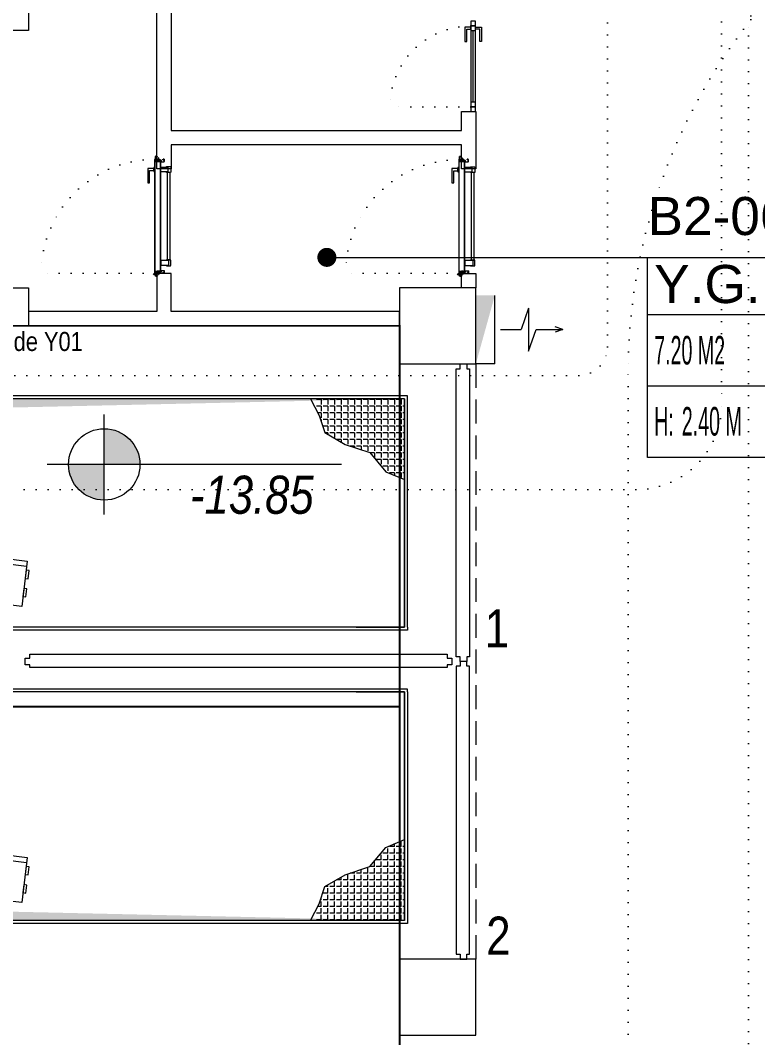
# Model space of a CAD drawing. Header units: metres. Extents: x -13933 to 152404, y -7861 to 21912.
# Drawn here: x 462 to 1236, y 5683 to 6751 of the extents above; entities that cross this region are included whole.
import ezdxf
from ezdxf.enums import TextEntityAlignment as Align

# ---------------------------------------------------------------- set-up
doc = ezdxf.new("R2010")
doc.units = ezdxf.units.M
doc.header["$LTSCALE"] = 100
doc.header["$MEASUREMENT"] = 0
doc.linetypes.add('DOT2', pattern=[0.125, 0, -0.125])
doc.linetypes.add('HIDDEN', pattern=[0.375, 0.25, -0.125])
doc.layers.get('0').update_dxf_attribs({"color": 9, "lineweight": 9})
for name, color, linetype, lineweight in [('00', 9, 'Continuous', 9), ('01', 9, 'Continuous', 9), ('06B', 9, 'Continuous', 9), ('06D', 9, 'Continuous', 9), ('10', 9, 'Continuous', 9), ('14', 9, 'Continuous', 9), ('15', 9, 'Continuous', 9), ('20', 9, 'DOT2', 9), ('21', 9, 'Continuous', 9), ('21_mahal200', 9, 'Continuous', 9), ('32-ekipman', 9, 'Continuous', 9)]:
    doc.layers.add(name, color=color, linetype=linetype, lineweight=lineweight)
doc.styles.add('Arial', font='arial.ttf', dxfattribs={"height": 2.5})
doc.styles.add('MuuM_TEXT-ITALIC', font='ARIALNI.TTF')
doc.styles.add('MuuM_TEXT-STANDART', font='ARIALN.TTF')
doc.dimstyles.new('MuuM_DIM200', dxfattribs={"dimscale": 20, "dimtxt": 2, "dimasz": 1, "dimexe": 1, "dimexo": 1, "dimgap": 1, "dimtad": 1, "dimdec": 1, "dimrnd": 0.5, "dimdsep": 46, "dimtxsty": 'MuuM_TEXT-STANDART', "dimblk": 'ARCHTICK', "dimcen": 0, "dimdle": 0.15, "dimclrd": 256, "dimclre": 256, "dimclrt": 256, "dimadec": 0, "dimazin": 0, "dimtfac": 5, "dimtdec": 1, "dimtix": 1, "dimtmove": 2, "dimatfit": 3, "dimldrblk": 'DOT', "dimfxl": 3, "dimfxlon": 1, "dimtolj": 1, "dimlwd": -1, "dimlwe": -1, "dimarcsym": 0})

# ---------------------------------------------------------------- blocks, each defined once
blk = doc.blocks.new('p-kolon_80x80')
blk.add_lwpolyline([(-40, -40), (40, -40), (40, 40), (-40, 40)], close=True)
blk = doc.blocks.new('2.bod.sitatik')
at = {"layer": '01'}
blk.add_lwpolyline([(1981.2, 154.4), (1695, -40), (1695, -40), (60, -1150.3), (40, -1163.9), (40, -1188.2), (40, -1370), (40, -1370), (40, -1430), (40, -1430), (40, -1850), (470, -1850), (470, -1890), (40, -1890), (40, -2160), (470, -2160), (470, -2200), (40, -2200), (40, -2200), (40, -2200), (40, -2945), (0, -2945), (0, -1142.7), (1968.9, 194.4)], dxfattribs=at)
for p in [(900, -2200), (900, -2905)]:
    blk.add_blockref('p-kolon_80x80', p, dxfattribs=at)
blk = doc.blocks.new('p-işyeri')
at = {"color": 0, "const_width": 2}
blk.add_lwpolyline([(200, 0), (200, 700), (-200, 700), (-200, 0)], close=True, dxfattribs=at)
blk = doc.blocks.new('*U21')
at = {"ltscale": 15}
for p, q in [((-25, 1), (-26, 0)), ((-25, -1), (-26, 0)), ((-23, 1), (-25, 1)), ((-23, 1), (-23, -2)), ((-21, -3), (-18, 3)), ((-21, -3), (-18, 3)), ((-20, -3), (-17, 3)), ((-20, -3), (-16, 3)), ((-18, -3), (-15, 3)), ((-18, -3), (-15, 3)), ((-18, 1), (-18, 2)), ((-17, -3), (-14, 3)), ((-17, -3), (-13, 3)), ((-17, 1), (-17, 2)), ((-15, -3), (-12, 3)), ((-15, -3), (-12, 3)), ((-15, 1), (-15, 2)), ((-14, -3), (-11, 3)), ((-14, -3), (-10, 3)), ((-14, 1), (-14, 2)), ((-12, -3), (-9, 3)), ((-12, -3), (-9, 3)), ((-12, 1), (-12, 2)), ((-11, -3), (-8, 3)), ((-11, -3), (-7, 3)), ((-11, 1), (-11, 2)), ((-9, -3), (-6, 3)), ((-9, -3), (-6, 3)), ((-9, 1), (-9, 2)), ((-8, -3), (-4, 3)), ((-8, -3), (-5, 3)), ((-8, 1), (-8, 2)), ((-6, -3), (-3, 3)), ((-6, -3), (-3, 3)), ((-6, 1), (-6, 2)), ((-5, -3), (-1, 3)), ((-5, -3), (-2, 3)), ((-5, 1), (-5, 2)), ((-3, 1), (-3, 2)), ((0, 4), (-2, 1)), ((-2, 1), (-2, 2)), ((0, 0), (-1, 0)), ((-25, -1), (-23, -2)), ((-9, -2), (-23, -2)), ((-21, -3), (-21, -2)), ((-20, -3), (-19, -2)), ((-20, -2), (-19, -2)), ((-19, -2), (-18, -2)), ((-18, -3), (-18, -2)), ((-17, -3), (-16, -2)), ((-17, -2), (-16, -2)), ((-16, -2), (-15, -2)), ((-15, -3), (-15, -2)), ((-14, -3), (-13, -2)), ((-14, -2), (-13, -2)), ((-13, -2), (-12, -2)), ((-12, -3), (-12, -2)), ((-11, -3), (-10, -2)), ((-11, -2), (-10, -2)), ((-10, -2), (-9, -2)), ((-9, -3), (-9, -2)), ((-8, -2), (-7, -2)), ((-8, -3), (-7, -2)), ((-7, -2), (-6, -2)), ((-6, -3), (-6, -2)), ((-5, -2), (-4, -2)), ((-5, -3), (-4, -2)), ((-4, -2), (-2, -2)), ((0, -4), (-2, -2)), ((0, 0), (-1, 0))]:
    blk.add_line(p, q, dxfattribs=at)
for p, q in [((-7, 1), (-23, 1)), ((-17, 1), (-19, 1)), ((-16, 1), (-17, 1)), ((-14, 1), (-16, 1)), ((-13, 1), (-14, 1)), ((-11, 1), (-13, 1)), ((-10, 1), (-11, 1)), ((-8, 1), (-10, 1)), ((-7, 1), (-8, 1)), ((-5, 1), (-7, 1)), ((-4, 1), (-5, 1)), ((-2, 1), (-4, 1)), ((-2, 1), (-2, 1)), ((0, 0), (0, 4)), ((-2, -2), (-2, -2)), ((0, 0), (0, -4))]:
    blk.add_line(p, q)
for centre, radius, start, end in [((-26, 4), 3.92, 274.361, 322.1025), ((-26, -4), 3.92, 37.8975, 85.639), ((-18, 3), 0.0971, 330.3204, 150.3204), ((-17, 3), 0.0971, 330.3204, 150.3204), ((-15, 3), 0.0971, 330.3204, 150.3204), ((-14, 3), 0.0971, 330.3204, 150.3204), ((-12, 3), 0.0971, 330.3204, 150.3204), ((-11, 3), 0.0971, 330.3204, 150.3204), ((-9, 3), 0.0971, 330.3204, 150.3204), ((-8, 3), 0.0971, 330.3204, 150.3204), ((-6, 3), 0.0971, 330.3204, 150.3204), ((-5, 3), 0.0971, 330.3204, 150.3204), ((-3, 3), 0.0971, 330.3204, 150.3204), ((-2, 3), 0.0971, 330.3204, 150.3204), ((-1, 0), 0.486, 90, 270), ((0, 4), 0.25, 0, 150.0864), ((-21, -3), 0.0971, 150.3204, 330.3204), ((-20, -3), 0.0971, 150.3204, 330.3204), ((-18, -3), 0.0971, 150.3204, 330.3204), ((-17, -3), 0.0971, 150.3204, 330.3204), ((-15, -3), 0.0971, 150.3204, 330.3204), ((-14, -3), 0.0971, 150.3204, 330.3204), ((-12, -3), 0.0971, 150.3204, 330.3204), ((-11, -3), 0.0971, 150.3204, 330.3204), ((-9, -3), 0.0971, 150.3204, 330.3204), ((-8, -3), 0.0971, 150.3204, 330.3204), ((-6, -3), 0.0971, 150.3204, 330.3204), ((-5, -3), 0.0971, 150.3204, 330.3204), ((0, -4), 0.25, 209.9136, 0)]:
    blk.add_arc(centre, radius, start, end, dxfattribs=at)
blk = doc.blocks.new('conta')
at = {"ltscale": 10}
for p, q in [((-2649.9, 5345.5), (-2649.8, 5345.6)), ((-2649.9, 5344.5), (-2649.8, 5344.3)), ((-2649.8, 5344.3), (-2649.7, 5344.3)), ((-2649.7, 5345.4), (-2649.3, 5345.4)), ((-2649.2, 5345.4), (-2649.1, 5345.5)), ((-2649, 5344), (-2648.8, 5343.8)), ((-2648.9, 5344.1), (-2648.7, 5343.9)), ((-2648.8, 5345.1), (-2648.6, 5345.3)), ((-2648.8, 5344.9), (-2648.6, 5345.2)), ((-2648.7, 5343.8), (-2648.7, 5343.8)), ((-2648.6, 5345.3), (-2648.6, 5345.3))]:
    blk.add_line(p, q, dxfattribs=at)
for centre, radius, start, end in [((-2649.8, 5345.5), 0.05, 140.6345, 188.9372), ((-2653, 5345), 3.19, 350.4674, 8.9372), ((-2649.9, 5344.5), 0.02, 170.4674, 213.7451), ((-2649.7, 5345.6), 0.0696, 22.2428, 159.258), ((-2650.9, 5345), 1.24, 340.3382, 16.7772), ((-2649.7, 5344.6), 0.03, 160.3382, 273.2666), ((-2649.7, 5345.4), 0.03, 90, 196.7772), ((-2649.6, 5341.5), 3.01, 80.4362, 93.2666), ((-2649.3, 5345.5), 0.05, 270, 303.0062), ((-2649.2, 5344.1), 0.231, 353.9571, 81.9004), ((-2649.1, 5345.5), 0.03, 4.7972, 123.0062), ((-2649.1, 5344.5), 0.03, 260.4362, 338.7066), ((-2651.2, 5344.8), 2.33, 7.5897, 18.7951), ((-2649, 5345.6), 0.05, 18.7951, 42.1429), ((-2650.2, 5345), 1.27, 338.7066, 23.0418), ((-2648.9, 5344.1), 0.1, 173.9571, 217.2653), ((-2648.8, 5345.1), 0.05, 187.5897, 322.7347), ((-2658.2, 5345.2), 9.36, 353.6857, 357.8537), ((-2648.8, 5344.2), 0.1, 173.6857, 217.2653), ((-2648.8, 5344.8), 0.05, 142.7347, 180.2669), ((-2648.7, 5343.8), 0.05, 217.2653, 307.2653), ((-2648.7, 5343.8), 0.05, 307.2653, 37.2653), ((-2648.6, 5345.3), 0.05, 52.7347, 142.7347), ((-2648.6, 5345.3), 0.05, 322.7347, 52.7347)]:
    blk.add_arc(centre, radius, start, end, dxfattribs=at)
for points, knots in [([(-2649, 5345.6), (-2649, 5345.6), (-2649.1, 5345.7), (-2649.2, 5345.4), (-2649.3, 5345.7), (-2649.4, 5345.5), (-2649.5, 5345.7), (-2649.6, 5345.5), (-2649.7, 5345.6), (-2649.7, 5345.6)], [0.0086373, 0.0086373, 0.0086373, 0.0086373, 0.1097304, 0.3133405, 0.4430081, 0.5658764, 0.7165186, 0.8527974, 0.9648495, 0.9648495, 0.9648495, 0.9648495]), ([(-2649.7, 5344.3), (-2649.7, 5344.3), (-2649.7, 5344.5), (-2649.6, 5344.3), (-2649.3, 5344.4), (-2649.2, 5344.4), (-2649.2, 5344.4)], [0, 0, 0, 0, 0.1008757, 0.3841126, 0.5436166, 0.6906785, 0.6906785, 0.6906785, 0.6906785])]:
    blk.add_open_spline(points, degree=3, knots=knots, dxfattribs=at)
blk = doc.blocks.new('p-yn_sackasa')
at = {"layer": '10', "linetype": 'Continuous'}
for p, q in [((-2.2, 0), (-2.2, -0.2)), ((0, 6.9), (0, 6.2)), ((0, 6.2), (0, 6.9)), ((0.1, 6.9), (0.1, 6.2)), ((0.2, 6.9), (0.2, 6.2)), ((2.7, 7.2), (0.3, 7.2)), ((2.7, 7.2), (0.3, 7.2)), ((2.7, 7), (0.3, 7)), ((0.3, 7), (2.7, 7)), ((0.3, 6.1), (0.8, 6.1)), ((0.7, 6), (0.3, 6)), ((0.3, 5.9), (0.7, 5.9)), ((0.8, 5.9), (0.3, 5.9)), ((0.7, 5.9), (0.7, 6)), ((0.7, -0.7), (0.7, 2.3)), ((0.7, -0.7), (0.7, 2.3)), ((0.8, 5.9), (0.8, 6.1)), ((0.8, -0.7), (0.8, 2.3)), ((0.8, -0.7), (0.8, 2.3)), ((0.9, 2.3), (1, 2.3)), ((0.9, 2.3), (0.9, 2.3)), ((1, 2.5), (1, 2.4)), ((1, 2.5), (1, 2.5)), ((1.1, 2.5), (1.1, 3.7)), ((1.1, 2.5), (1.1, 3.7)), ((1.3, 3.7), (1.3, 2.5)), ((1.3, 2.5), (1.3, 3.7)), ((2.5, 4), (1.4, 4)), ((1.4, 4), (2.5, 4)), ((1.4, 3.8), (2.5, 3.8)), ((2.5, 3.8), (1.4, 3.8)), ((2.5, 3.4), (2.6, 3.7)), ((2.6, 3.7), (2.5, 3.4)), ((2.7, 3.6), (2.6, 3.3)), ((2.7, 3.6), (2.6, 3.3)), ((2.8, 3.3), (2.8, 6.9)), ((2.8, 3.3), (2.8, 6.9)), ((2.9, 3.3), (2.9, 6.9)), ((2.9, 3.3), (2.9, 6.9)), ((-2.9, -1.7), (-2.9, -0.3)), ((-2.9, -0.3), (-2.9, -1.7)), ((-2.8, -0.3), (-2.8, -1.7)), ((-2.8, -0.3), (-2.8, -1.7)), ((-2.2, 0), (-2.7, 0)), ((-2.2, 0), (-2.7, 0)), ((-2.2, -0.1), (-2.7, -0.1)), ((-2.2, -0.2), (-2.7, -0.2)), ((1, -1.8), (-2.7, -1.8)), ((1, -1.9), (-2.7, -1.9)), ((-2.7, -2), (1, -2)), ((1, -2), (-2.7, -2)), ((-2.2, -0.1), (-2.2, 0)), ((0.9, -0.8), (1, -0.8)), ((0.9, -0.8), (0.9, -0.8)), ((1, -0.9), (1, -0.9)), ((1, -0.9), (1, -0.9)), ((1.1, -1), (1.1, -1.7)), ((1.1, -1), (1.1, -1.7)), ((1.3, -1), (1.3, -1.7)), ((1.3, -1), (1.3, -1.7))]:
    blk.add_line(p, q, dxfattribs=at)
for points in [[(0.1, 2.1), (0.7, 2.1), (0.7, -0.5), (0.1, -0.5)], [(0.1, 2.1), (0.4, 2.1), (0.4, -0.5), (0.1, -0.5)]]:
    blk.add_lwpolyline(points, close=True, dxfattribs=at)
for centre, radius, start, end in [((0.3, 6.9), 0.249, 90, 180), ((0.3, 6.9), 0.261, 90, 180), ((0.3, 6.2), 0.249, 181.345, 271.3502), ((0.3, 6.2), 0.261, 180, 270), ((0.3, 6.9), 0.122, 90, 180), ((0.3, 6.2), 0.122, 180, 270), ((0.3, 6.9), 0.11, 90, 180), ((0.3, 6.2), 0.11, 180, 270), ((0.9, 2.3), 0.206, 63.2169, 180), ((0.9, 2.3), 0.219, 63.2153, 180), ((0.9, 2.3), 0.0801, 63.215, 180), ((0.9, 2.3), 0.0674, 63.2144, 180), ((1, 2.5), 0.219, 243.2148, 0), ((1, 2.5), 0.0801, 243.2203, 0), ((1, 2.5), 0.206, 243.2197, 0), ((1, 2.5), 0.0674, 243.2129, 0), ((1.4, 3.7), 0.24, 90, 180), ((1.4, 3.7), 0.253, 90, 180), ((1.4, 3.7), 0.114, 90, 180), ((1.4, 3.7), 0.101, 90, 180), ((2.5, 3.7), 0.249, 342.8613, 90), ((2.5, 3.7), 0.261, 342.8602, 90), ((2.5, 3.7), 0.122, 342.8607, 90), ((2.5, 3.7), 0.11, 342.8621, 90), ((2.7, 3.3), 0.232, 162.8601, 0), ((2.7, 3.3), 0.219, 162.8613, 0), ((2.7, 3.3), 0.0927, 162.8605, 0), ((2.7, 3.3), 0.0801, 162.8624, 0), ((2.7, 6.9), 0.249, 0, 90), ((2.7, 6.9), 0.261, 0, 90), ((2.7, 6.9), 0.122, 0, 90), ((2.7, 6.9), 0.11, 0, 90), ((-2.7, -0.3), 0.24, 90, 180), ((-2.7, -0.3), 0.253, 90, 180), ((-2.7, -1.7), 0.24, 180, 270), ((-2.7, -1.7), 0.253, 180, 270), ((-2.7, -0.3), 0.114, 90, 180), ((-2.7, -0.3), 0.101, 90, 180), ((-2.7, -1.7), 0.114, 180, 270), ((-2.7, -1.7), 0.101, 180, 270), ((0.9, -0.7), 0.206, 180, 296.7851), ((0.9, -0.7), 0.219, 180, 296.785), ((0.9, -0.7), 0.0674, 180, 180.5245), ((0.9, -0.7), 0.0801, 180, 296.785), ((0.9, -0.7), 0.0674, 180, 296.7871), ((1, -1), 0.219, 0, 116.7854), ((1, -1), 0.206, 0, 116.7836), ((1, -1), 0.0801, 0, 116.7811), ((1, -1), 0.0674, 0, 116.7871), ((1, -1.7), 0.114, 270, 0), ((1, -1.7), 0.24, 270, 0), ((1, -1.7), 0.101, 270, 0), ((1, -1.7), 0.253, 270, 0)]:
    blk.add_arc(centre, radius, start, end, dxfattribs=at)
at = {"layer": '10', "xscale": 0.0842696629213483, "yscale": 0.0842696629213483, "zscale": 0.0842696629213483}
blk.add_blockref('*U21', (1, 1.3), dxfattribs=at)
at = {"layer": '14', "xscale": -0.7887640449438696, "yscale": 0.7887640449438696, "zscale": 0.7887640449438204, "rotation": 90}
blk.add_blockref('conta', (4217.8, -2086.4), dxfattribs=at)
blk = doc.blocks.new('*U849')
at = {"layer": '06D'}
for points in [[(110.1, 4.8), (110.1, 11), (95.1, 11), (95.1, 9.1), (107.9, 9.1), (107.9, 9.1), (107.9, 4.8), (110.1, 4.8)], [(111.2, 3.5), (111.2, 4.8), (106.8, 4.8), (106.8, 3.5), (111.2, 3.5)]]:
    blk.add_lwpolyline(points, dxfattribs=at)
for points in [[(8.5, -8.6), (7.9, -8.6), (7.9, -12.6, 0.414214), (8.2, -13), (13.7, -13, 0.414214), (14.1, -12.6), (14.1, -8.6), (13.5, -8.6)], [(111.5, -8.6), (112.1, -8.6), (112.1, -12.6, -0.414214), (111.7, -13), (106.2, -13, -0.414214), (105.9, -12.6), (105.9, -8.6), (106.5, -8.6)]]:
    blk.add_lwpolyline(points, format="xyb", dxfattribs=at)
for points in [[(8.5, -11.1), (13.5, -11.1), (13.5, -2.5), (8.5, -2.5)], [(14.1, -12.4), (105.9, -12.4), (105.9, -9.2), (14.1, -9.2)], [(111.5, -10), (106.5, -10), (106.5, -2.5), (111.5, -2.5)]]:
    blk.add_lwpolyline(points, close=True, dxfattribs=at)
at = {"layer": '10', "ltscale": 10}
for p, q in [((-1.6, 3.7), (-1.7, 3.6)), ((-1.6, 3.7), (-1.7, 3.6)), ((-1.2, 3.1), (-1.2, 3.2)), ((-1.2, 3.1), (-1.2, 3.2)), ((-1.2, 3.1), (-1.1, 3.1)), ((-1.2, 3.1), (-1.1, 3.1)), ((-1.1, 3), (-1.1, 3.4)), ((-1.1, 3), (-1.1, 3.4)), ((-0.8, 3), (-0.8, 3.4)), ((-0.8, 3), (-0.8, 3.4)), ((0.3, 3.4), (0.3, 3.3)), ((0.4, 3.5), (119.6, 3.5)), ((0.4, 3.4), (0.4, 3.3)), ((0.4, 3.2), (2.2, 3.2)), ((0.5, 3.4), (119.5, 3.4)), ((0.5, 3.3), (2.3, 3.3)), ((1, 0), (2, 0.7)), ((2, 1.1), (2, 0.7)), ((2.3, 1.1), (2, 1.1)), ((2, 0.7), (2, -0.8)), ((2.3, 3.1), (2.3, -2.4)), ((2.3, 0.7), (2.3, 1.1)), ((2.3, -0.8), (2.3, 0.7)), ((2.4, 3.2), (2.4, -2.3)), ((117.5, 3.2), (117.5, -2.3)), ((119.5, 3.3), (117.6, 3.3)), ((119.6, 3.2), (117.7, 3.2)), ((117.7, 3.1), (117.7, -2.4)), ((117.7, 1.1), (117.7, -0.4)), ((118, 1.1), (117.7, 1.1)), ((117.7, 1.1), (117.7, -0.4)), ((118, 1.1), (117.7, 1.1)), ((118, -0.4), (118, 1.1)), ((118, -0.4), (118, 1.1)), ((118, 0.9), (119, 0.9)), ((118, 0.9), (119, 0.9)), ((118, 0.7), (119, 0.7)), ((118, 0.7), (119, 0.7)), ((119, 0.3), (118, -0.4)), ((119, 0.3), (118, -0.4)), ((119.5, 3.4), (119.5, 3.3)), ((119.7, 3.4), (119.7, 3.3)), ((2, -0.4), (1, -0.4)), ((2, -0.6), (1, -0.6)), ((2, -0.8), (2.3, -0.8)), ((2.4, -2.5), (117.6, -2.5)), ((2.5, -2.3), (117.5, -2.3)), ((117.7, -0.4), (117.7, -0.8)), ((117.7, -0.4), (117.7, -0.8)), ((117.7, -0.8), (118, -0.8)), ((117.7, -0.8), (118, -0.8)), ((118, -0.8), (118, -0.4)), ((118, -0.8), (118, -0.4))]:
    blk.add_line(p, q, dxfattribs=at)
blk.add_circle((-0.9, 4.2), 0.843, dxfattribs=at)
blk.add_circle((-0.9, 4.2), 0.843, dxfattribs=at)
for centre, radius, start, end in [((-0.9, 4.2), 1.01, 219.4092, 254.2861), ((-0.9, 4.2), 1.01, 219.4092, 254.2861), ((-0.4, 3.2), 0.428, 156.352, 217.621), ((-0.4, 3.2), 0.428, 156.352, 217.621), ((-0.4, 3.2), 0.302, 105.5524, 240.0315), ((-0.4, 3.2), 0.302, 105.5524, 240.0315), ((0.4, 3.4), 0.1, 90, 180), ((0.4, 3.3), 0.1, 180, 270), ((0.5, 3.4), 0.005, 90, 180), ((0.5, 3.3), 0.005, 180, 270), ((2.2, 3.1), 0.05, 0, 90), ((2.3, 3.2), 0.1, 0, 90), ((117.6, 3.2), 0.1, 90, 180), ((117.7, 3.1), 0.05, 90, 180), ((119.5, 3.4), 0.005, 0, 90), ((119.5, 3.3), 0.005, 270, 0), ((119.6, 3.4), 0.1, 0, 90), ((119.6, 3.3), 0.1, 270, 0), ((2.4, -2.4), 0.1, 180, 270), ((2.5, -2.3), 0.05, 180, 270), ((117.6, -2.3), 0.141, 284.9271, 345.0729)]:
    blk.add_arc(centre, radius, start, end, dxfattribs=at)
at = {"layer": '20'}
blk.add_lwpolyline([(0.3, 3.4), (0.3, 122.8, -0.414214), (119.7, 3.4, 1)], format="xyb", dxfattribs=at)
at = {"xscale": -1, "rotation": 180}
blk.add_blockref('p-yn_sackasa', (0, 1), dxfattribs=at)
at = {"rotation": 180}
blk.add_blockref('p-yn_sackasa', (120, 1), dxfattribs=at)
blk = doc.blocks.new('p-mekanik_boyahane_mahal02')
for p, q in [((796, 246), (0, 246)), ((796, 243), (796, 246)), ((793, 243), (793, 3)), ((796, 243), (796, 0)), ((773.1, 79.8), (793, 88)), ((789.3, 80.7), (789.3, 85.8)), ((756.4, 59.6), (773.1, 79.8)), ((775.3, 73.8), (775.3, 78.8)), ((782.3, 80.7), (777.2, 80.7)), ((782.3, 80.7), (782.3, 83.8)), ((782.3, 73.8), (782.3, 78.8)), ((789.3, 80.7), (784.2, 80.7)), ((789.3, 73.8), (789.3, 78.8)), ((793, 80.7), (791.2, 80.7)), ((371, 67.1), (396, 64)), ((371, 67.1), (396, 64)), ((371.7, 72.4), (396.7, 69.3)), ((371.7, 72.4), (396.7, 69.3)), ((396.7, 69.3), (390.8, 21.8)), ((396.7, 69.3), (390.8, 21.8)), ((761.3, 59.8), (761.3, 64.9)), ((768.3, 66.8), (763.2, 66.8)), ((768.3, 73.8), (768.1, 73.8)), ((768.3, 73.8), (768.3, 74)), ((768.3, 66.8), (768.3, 71.9)), ((768.3, 59.8), (768.3, 64.9)), ((775.3, 73.8), (770.2, 73.8)), ((775.3, 66.8), (770.2, 66.8)), ((775.3, 66.8), (775.3, 71.9)), ((775.3, 59.8), (775.3, 64.9)), ((782.3, 73.8), (777.2, 73.8)), ((782.3, 66.8), (777.2, 66.8)), ((782.3, 66.8), (782.3, 71.9)), ((782.3, 59.8), (782.3, 64.9)), ((789.3, 73.8), (784.2, 73.8)), ((789.3, 66.8), (784.2, 66.8)), ((789.3, 66.8), (789.3, 71.9)), ((789.3, 59.8), (789.3, 64.9)), ((793, 73.8), (791.2, 73.8)), ((793, 66.8), (791.2, 66.8)), ((730.7, 51.1), (756.4, 59.6)), ((740.4, 52.8), (740.4, 54.3)), ((747.4, 52.8), (747.4, 56.6)), ((754.3, 52.8), (754.3, 57.9)), ((761.3, 59.8), (756.5, 59.8)), ((761.3, 52.8), (761.3, 57.9)), ((768.3, 59.8), (763.2, 59.8)), ((768.3, 52.8), (768.3, 57.9)), ((775.3, 59.8), (770.2, 59.8)), ((775.3, 52.8), (775.3, 57.9)), ((782.3, 59.8), (777.2, 59.8)), ((782.3, 52.8), (782.3, 57.9)), ((789.3, 59.8), (784.2, 59.8)), ((789.3, 52.8), (789.3, 57.9)), ((793, 59.8), (791.2, 59.8)), ((709.2, 38.6), (730.7, 51.1)), ((719.4, 38.8), (719.4, 43.9)), ((726.4, 45.8), (721.6, 45.8)), ((726.4, 45.8), (726.4, 48.6)), ((726.4, 38.8), (726.4, 43.9)), ((733.4, 45.8), (728.3, 45.8)), ((733.4, 45.8), (733.4, 50.9)), ((733.4, 38.8), (733.4, 43.9)), ((740.4, 45.8), (735.3, 45.8)), ((740.4, 52.8), (735.9, 52.8)), ((740.4, 45.8), (740.4, 50.9)), ((740.4, 38.8), (740.4, 43.9)), ((747.4, 52.8), (742.3, 52.8)), ((747.4, 45.8), (742.3, 45.8)), ((747.4, 45.8), (747.4, 50.9)), ((747.4, 38.8), (747.4, 43.9)), ((754.3, 52.8), (749.3, 52.8)), ((754.3, 45.8), (749.3, 45.8)), ((754.3, 45.8), (754.3, 50.9)), ((754.3, 38.8), (754.3, 43.9)), ((761.3, 52.8), (756.2, 52.8)), ((761.3, 45.8), (756.2, 45.8)), ((761.3, 45.8), (761.3, 50.9)), ((761.3, 38.8), (761.3, 43.9)), ((768.3, 52.8), (763.2, 52.8)), ((768.3, 45.8), (763.2, 45.8)), ((768.3, 45.8), (768.3, 50.9)), ((768.3, 38.8), (768.3, 43.9)), ((775.3, 52.8), (770.2, 52.8)), ((775.3, 45.8), (770.2, 45.8)), ((775.3, 45.8), (775.3, 50.9)), ((775.3, 38.8), (775.3, 43.9)), ((782.3, 52.8), (777.2, 52.8)), ((782.3, 45.8), (777.2, 45.8)), ((782.3, 45.8), (782.3, 50.9)), ((782.3, 38.8), (782.3, 43.9)), ((789.3, 52.8), (784.2, 52.8)), ((789.3, 45.8), (784.2, 45.8)), ((789.3, 45.8), (789.3, 50.9)), ((789.3, 38.8), (789.3, 43.9)), ((793, 52.8), (791.2, 52.8)), ((793, 45.8), (791.2, 45.8)), ((703.2, 20.6), (709.2, 38.6)), ((712.4, 38.8), (709.6, 38.8)), ((712.4, 38.8), (712.4, 40.5)), ((712.4, 31.9), (712.4, 36.9)), ((719.4, 38.8), (714.3, 38.8)), ((719.4, 31.9), (719.4, 36.9)), ((726.4, 38.8), (721.3, 38.8)), ((726.4, 31.9), (726.4, 36.9)), ((733.4, 38.8), (728.3, 38.8)), ((733.4, 31.9), (733.4, 36.9)), ((740.4, 38.8), (735.3, 38.8)), ((740.4, 31.9), (740.4, 36.9)), ((747.4, 38.8), (742.3, 38.8)), ((747.4, 31.9), (747.4, 36.9)), ((754.3, 38.8), (749.3, 38.8)), ((754.3, 31.9), (754.3, 36.9)), ((761.3, 38.8), (756.2, 38.8)), ((761.3, 31.9), (761.3, 36.9)), ((768.3, 38.8), (763.2, 38.8)), ((768.3, 31.9), (768.3, 36.9)), ((775.3, 38.8), (770.2, 38.8)), ((775.3, 31.9), (775.3, 36.9)), ((782.3, 38.8), (777.2, 38.8)), ((782.3, 31.9), (782.3, 36.9)), ((789.3, 38.8), (784.2, 38.8)), ((789.3, 31.9), (789.3, 36.9)), ((793, 38.8), (791.2, 38.8)), ((390.8, 21.8), (365.8, 24.9)), ((390.8, 21.8), (365.8, 24.9)), ((705.4, 24.9), (704.6, 24.9)), ((705.4, 24.9), (705.4, 27.3)), ((705.4, 17.9), (705.4, 23)), ((712.4, 31.9), (707.4, 31.9)), ((712.4, 24.9), (707.4, 24.9)), ((712.4, 24.9), (712.4, 29.9)), ((712.4, 17.9), (712.4, 23)), ((719.4, 31.9), (714.3, 31.9)), ((719.4, 24.9), (714.3, 24.9)), ((719.4, 24.9), (719.4, 29.9)), ((719.4, 17.9), (719.4, 23)), ((726.4, 31.9), (721.3, 31.9)), ((726.4, 24.9), (721.3, 24.9)), ((726.4, 24.9), (726.4, 29.9)), ((726.4, 17.9), (726.4, 23)), ((733.4, 31.9), (728.3, 31.9)), ((733.4, 24.9), (728.3, 24.9)), ((733.4, 24.9), (733.4, 29.9)), ((733.4, 17.9), (733.4, 23)), ((740.4, 31.9), (735.3, 31.9)), ((740.4, 24.9), (735.3, 24.9)), ((740.4, 24.9), (740.4, 29.9)), ((740.4, 17.9), (740.4, 23)), ((747.4, 31.9), (742.3, 31.9)), ((747.4, 24.9), (742.3, 24.9)), ((747.4, 24.9), (747.4, 29.9)), ((747.4, 17.9), (747.4, 23)), ((754.3, 31.9), (749.3, 31.9)), ((754.3, 24.9), (749.3, 24.9)), ((754.3, 24.9), (754.3, 29.9)), ((754.3, 17.9), (754.3, 23)), ((761.3, 31.9), (756.2, 31.9)), ((761.3, 24.9), (756.2, 24.9)), ((761.3, 24.9), (761.3, 29.9)), ((761.3, 17.9), (761.3, 23)), ((768.3, 31.9), (763.2, 31.9)), ((768.3, 24.9), (763.2, 24.9)), ((768.3, 24.9), (768.3, 29.9)), ((768.3, 17.9), (768.3, 23)), ((775.3, 31.9), (770.2, 31.9)), ((775.3, 24.9), (770.2, 24.9)), ((775.3, 24.9), (775.3, 29.9)), ((775.3, 17.9), (775.3, 23)), ((782.3, 31.9), (777.2, 31.9)), ((782.3, 24.9), (777.2, 24.9)), ((782.3, 24.9), (782.3, 29.9)), ((782.3, 17.9), (782.3, 23)), ((789.3, 31.9), (784.2, 31.9)), ((789.3, 24.9), (784.2, 24.9)), ((789.3, 24.9), (789.3, 29.9)), ((789.3, 17.9), (789.3, 23)), ((793, 31.9), (791.2, 31.9)), ((793, 24.9), (791.2, 24.9)), ((694.3, 3), (703.2, 20.6)), ((705.4, 10.9), (700.4, 10.9)), ((705.4, 17.9), (701.8, 17.9)), ((705.4, 10.9), (705.4, 16)), ((712.4, 17.9), (707.4, 17.9)), ((712.4, 10.9), (707.4, 10.9)), ((712.4, 10.9), (712.4, 16)), ((719.4, 17.9), (714.3, 17.9)), ((719.4, 10.9), (714.3, 10.9)), ((719.4, 10.9), (719.4, 16)), ((726.4, 17.9), (721.3, 17.9)), ((726.4, 10.9), (721.3, 10.9)), ((726.4, 10.9), (726.4, 16)), ((733.4, 17.9), (728.3, 17.9)), ((733.4, 10.9), (728.3, 10.9)), ((733.4, 10.9), (733.4, 16)), ((740.4, 17.9), (735.3, 17.9)), ((740.4, 10.9), (735.3, 10.9)), ((740.4, 10.9), (740.4, 16)), ((747.4, 17.9), (742.3, 17.9)), ((747.4, 10.9), (742.3, 10.9)), ((747.4, 10.9), (747.4, 16)), ((754.3, 17.9), (749.3, 17.9)), ((754.3, 10.9), (749.3, 10.9)), ((754.3, 10.9), (754.3, 16)), ((761.3, 17.9), (756.2, 17.9)), ((761.3, 10.9), (756.2, 10.9)), ((761.3, 10.9), (761.3, 16)), ((768.3, 17.9), (763.2, 17.9)), ((768.3, 10.9), (763.2, 10.9)), ((768.3, 10.9), (768.3, 16)), ((775.3, 17.9), (770.2, 17.9)), ((775.3, 10.9), (770.2, 10.9)), ((775.3, 10.9), (775.3, 16)), ((782.3, 17.9), (777.2, 17.9)), ((782.3, 10.9), (777.2, 10.9)), ((782.3, 10.9), (782.3, 16)), ((789.3, 17.9), (784.2, 17.9)), ((789.3, 10.9), (784.2, 10.9)), ((789.3, 10.9), (789.3, 16)), ((793, 17.9), (791.2, 17.9)), ((793, 10.9), (791.2, 10.9)), ((796, 0), (0, 0)), ((793, 3), (3, 3)), ((705.4, 3.9), (700.4, 3.9)), ((705.4, 3.9), (705.4, 9)), ((712.4, 3.9), (707.4, 3.9)), ((712.4, 3.9), (712.4, 9)), ((719.4, 3.9), (714.3, 3.9)), ((719.4, 3.9), (719.4, 9)), ((726.4, 3.9), (721.3, 3.9)), ((726.4, 3.9), (726.4, 9)), ((733.4, 3.9), (728.3, 3.9)), ((733.4, 3.9), (733.4, 9)), ((740.4, 3.9), (735.3, 3.9)), ((740.4, 3.9), (740.4, 9)), ((747.4, 3.9), (742.3, 3.9)), ((747.4, 3.9), (747.4, 9)), ((754.3, 3.9), (749.3, 3.9)), ((754.3, 3.9), (754.3, 9)), ((761.3, 3.9), (756.2, 3.9)), ((761.3, 3.9), (761.3, 9)), ((768.3, 3.9), (763.2, 3.9)), ((768.3, 3.9), (768.3, 9)), ((775.3, 3.9), (770.2, 3.9)), ((775.3, 3.9), (775.3, 9)), ((782.3, 3.9), (777.2, 3.9)), ((782.3, 3.9), (782.3, 9)), ((789.3, 3.9), (784.2, 3.9)), ((789.3, 3.9), (789.3, 9))]:
    blk.add_line(p, q)
blk.add_lwpolyline([(793, 3), (793, 243), (742.1, 243), (793, 243), (3, 243)])
for points in [[(395.5, 59.8), (394.5, 51.3), (397.6, 50.9), (398.6, 59.4)], [(395.5, 59.8), (394.5, 51.3), (397.6, 50.9), (398.6, 59.4)], [(393.1, 40.7), (392.1, 32.3), (395.2, 31.9), (396.3, 40.3)], [(393.1, 40.7), (392.1, 32.3), (395.2, 31.9), (396.3, 40.3)]]:
    blk.add_lwpolyline(points, close=True)
blk.add_solid([(793, 3), (3, 3), (15.7, 20.5), (3, 235)])
blk = doc.blocks.new('p-mekanik_boyahane_mahal01')
for p, q in [((796, 246), (0, 246)), ((796, 3), (796, 246)), ((793, 243), (3, 243)), ((694.3, 243), (703.2, 225.4)), ((705.4, 242.1), (700.4, 242.1)), ((705.4, 235.1), (700.4, 235.1)), ((705.4, 242.1), (705.4, 237)), ((705.4, 235.1), (705.4, 230)), ((712.4, 242.1), (707.4, 242.1)), ((712.4, 235.1), (707.4, 235.1)), ((712.4, 242.1), (712.4, 237)), ((712.4, 235.1), (712.4, 230)), ((719.4, 242.1), (714.3, 242.1)), ((719.4, 235.1), (714.3, 235.1)), ((719.4, 242.1), (719.4, 237)), ((719.4, 235.1), (719.4, 230)), ((726.4, 242.1), (721.3, 242.1)), ((726.4, 235.1), (721.3, 235.1)), ((726.4, 242.1), (726.4, 237)), ((726.4, 235.1), (726.4, 230)), ((733.4, 242.1), (728.3, 242.1)), ((733.4, 235.1), (728.3, 235.1)), ((733.4, 242.1), (733.4, 237)), ((733.4, 235.1), (733.4, 230)), ((740.4, 242.1), (735.3, 242.1)), ((740.4, 235.1), (735.3, 235.1)), ((740.4, 242.1), (740.4, 237)), ((740.4, 235.1), (740.4, 230)), ((747.4, 242.1), (742.3, 242.1)), ((747.4, 235.1), (742.3, 235.1)), ((747.4, 242.1), (747.4, 237)), ((747.4, 235.1), (747.4, 230)), ((754.3, 242.1), (749.3, 242.1)), ((754.3, 235.1), (749.3, 235.1)), ((754.3, 242.1), (754.3, 237)), ((754.3, 235.1), (754.3, 230)), ((761.3, 242.1), (756.2, 242.1)), ((761.3, 235.1), (756.2, 235.1)), ((761.3, 242.1), (761.3, 237)), ((761.3, 235.1), (761.3, 230)), ((768.3, 242.1), (763.2, 242.1)), ((768.3, 235.1), (763.2, 235.1)), ((768.3, 242.1), (768.3, 237)), ((768.3, 235.1), (768.3, 230)), ((775.3, 242.1), (770.2, 242.1)), ((775.3, 235.1), (770.2, 235.1)), ((775.3, 242.1), (775.3, 237)), ((775.3, 235.1), (775.3, 230)), ((782.3, 242.1), (777.2, 242.1)), ((782.3, 235.1), (777.2, 235.1)), ((782.3, 242.1), (782.3, 237)), ((782.3, 235.1), (782.3, 230)), ((789.3, 242.1), (784.2, 242.1)), ((789.3, 235.1), (784.2, 235.1)), ((789.3, 242.1), (789.3, 237)), ((789.3, 235.1), (789.3, 230)), ((793, 235.1), (791.2, 235.1)), ((793, 3), (793, 243)), ((705.4, 228.1), (701.8, 228.1)), ((703.2, 225.4), (709.2, 207.4)), ((705.4, 228.1), (705.4, 223)), ((712.4, 228.1), (707.4, 228.1)), ((712.4, 228.1), (712.4, 223)), ((719.4, 228.1), (714.3, 228.1)), ((719.4, 228.1), (719.4, 223)), ((726.4, 228.1), (721.3, 228.1)), ((726.4, 228.1), (726.4, 223)), ((733.4, 228.1), (728.3, 228.1)), ((733.4, 228.1), (733.4, 223)), ((740.4, 228.1), (735.3, 228.1)), ((740.4, 228.1), (740.4, 223)), ((747.4, 228.1), (742.3, 228.1)), ((747.4, 228.1), (747.4, 223)), ((754.3, 228.1), (749.3, 228.1)), ((754.3, 228.1), (754.3, 223)), ((761.3, 228.1), (756.2, 228.1)), ((761.3, 228.1), (761.3, 223)), ((768.3, 228.1), (763.2, 228.1)), ((768.3, 228.1), (768.3, 223)), ((775.3, 228.1), (770.2, 228.1)), ((775.3, 228.1), (775.3, 223)), ((782.3, 228.1), (777.2, 228.1)), ((782.3, 228.1), (782.3, 223)), ((789.3, 228.1), (784.2, 228.1)), ((789.3, 228.1), (789.3, 223)), ((793, 228.1), (791.2, 228.1)), ((705.4, 221.1), (704.6, 221.1)), ((705.4, 221.1), (705.4, 218.7)), ((712.4, 221.1), (707.4, 221.1)), ((712.4, 214.1), (707.4, 214.1)), ((712.4, 221.1), (712.4, 216.1)), ((712.4, 214.1), (712.4, 209.1)), ((719.4, 221.1), (714.3, 221.1)), ((719.4, 214.1), (714.3, 214.1)), ((719.4, 221.1), (719.4, 216.1)), ((719.4, 214.1), (719.4, 209.1)), ((726.4, 221.1), (721.3, 221.1)), ((726.4, 214.1), (721.3, 214.1)), ((726.4, 221.1), (726.4, 216.1)), ((726.4, 214.1), (726.4, 209.1)), ((733.4, 221.1), (728.3, 221.1)), ((733.4, 214.1), (728.3, 214.1)), ((733.4, 221.1), (733.4, 216.1)), ((733.4, 214.1), (733.4, 209.1)), ((740.4, 221.1), (735.3, 221.1)), ((740.4, 214.1), (735.3, 214.1)), ((740.4, 221.1), (740.4, 216.1)), ((740.4, 214.1), (740.4, 209.1)), ((747.4, 221.1), (742.3, 221.1)), ((747.4, 214.1), (742.3, 214.1)), ((747.4, 221.1), (747.4, 216.1)), ((747.4, 214.1), (747.4, 209.1)), ((754.3, 221.1), (749.3, 221.1)), ((754.3, 214.1), (749.3, 214.1)), ((754.3, 221.1), (754.3, 216.1)), ((754.3, 214.1), (754.3, 209.1)), ((761.3, 221.1), (756.2, 221.1)), ((761.3, 214.1), (756.2, 214.1)), ((761.3, 221.1), (761.3, 216.1)), ((761.3, 214.1), (761.3, 209.1)), ((768.3, 221.1), (763.2, 221.1)), ((768.3, 214.1), (763.2, 214.1)), ((768.3, 221.1), (768.3, 216.1)), ((768.3, 214.1), (768.3, 209.1)), ((775.3, 221.1), (770.2, 221.1)), ((775.3, 214.1), (770.2, 214.1)), ((775.3, 221.1), (775.3, 216.1)), ((775.3, 214.1), (775.3, 209.1)), ((782.3, 221.1), (777.2, 221.1)), ((782.3, 214.1), (777.2, 214.1)), ((782.3, 221.1), (782.3, 216.1)), ((782.3, 214.1), (782.3, 209.1)), ((789.3, 221.1), (784.2, 221.1)), ((789.3, 214.1), (784.2, 214.1)), ((789.3, 221.1), (789.3, 216.1)), ((789.3, 214.1), (789.3, 209.1)), ((793, 221.1), (791.2, 221.1)), ((793, 214.1), (791.2, 214.1)), ((709.2, 207.4), (730.7, 194.9)), ((712.4, 207.2), (709.6, 207.2)), ((712.4, 207.2), (712.4, 205.5)), ((719.4, 207.2), (714.3, 207.2)), ((719.4, 207.2), (719.4, 202.1)), ((726.4, 207.2), (721.3, 207.2)), ((726.4, 207.2), (726.4, 202.1)), ((733.4, 207.2), (728.3, 207.2)), ((733.4, 207.2), (733.4, 202.1)), ((740.4, 207.2), (735.3, 207.2)), ((740.4, 207.2), (740.4, 202.1)), ((747.4, 207.2), (742.3, 207.2)), ((747.4, 207.2), (747.4, 202.1)), ((754.3, 207.2), (749.3, 207.2)), ((754.3, 207.2), (754.3, 202.1)), ((761.3, 207.2), (756.2, 207.2)), ((761.3, 207.2), (761.3, 202.1)), ((768.3, 207.2), (763.2, 207.2)), ((768.3, 207.2), (768.3, 202.1)), ((775.3, 207.2), (770.2, 207.2)), ((775.3, 207.2), (775.3, 202.1)), ((782.3, 207.2), (777.2, 207.2)), ((782.3, 207.2), (782.3, 202.1)), ((789.3, 207.2), (784.2, 207.2)), ((789.3, 207.2), (789.3, 202.1)), ((793, 207.2), (791.2, 207.2)), ((726.4, 200.2), (721.6, 200.2)), ((726.4, 200.2), (726.4, 197.4)), ((733.4, 200.2), (728.3, 200.2)), ((730.7, 194.9), (756.4, 186.4)), ((733.4, 200.2), (733.4, 195.1)), ((740.4, 200.2), (735.3, 200.2)), ((740.4, 193.2), (735.9, 193.2)), ((740.4, 200.2), (740.4, 195.1)), ((740.4, 193.2), (740.4, 191.7)), ((747.4, 200.2), (742.3, 200.2)), ((747.4, 193.2), (742.3, 193.2)), ((747.4, 200.2), (747.4, 195.1)), ((747.4, 193.2), (747.4, 189.4)), ((754.3, 200.2), (749.3, 200.2)), ((754.3, 193.2), (749.3, 193.2)), ((754.3, 200.2), (754.3, 195.1)), ((754.3, 193.2), (754.3, 188.1)), ((761.3, 200.2), (756.2, 200.2)), ((761.3, 193.2), (756.2, 193.2)), ((761.3, 200.2), (761.3, 195.1)), ((761.3, 193.2), (761.3, 188.1)), ((768.3, 200.2), (763.2, 200.2)), ((768.3, 193.2), (763.2, 193.2)), ((768.3, 200.2), (768.3, 195.1)), ((768.3, 193.2), (768.3, 188.1)), ((775.3, 200.2), (770.2, 200.2)), ((775.3, 193.2), (770.2, 193.2)), ((775.3, 200.2), (775.3, 195.1)), ((775.3, 193.2), (775.3, 188.1)), ((782.3, 200.2), (777.2, 200.2)), ((782.3, 193.2), (777.2, 193.2)), ((782.3, 200.2), (782.3, 195.1)), ((782.3, 193.2), (782.3, 188.1)), ((789.3, 200.2), (784.2, 200.2)), ((789.3, 193.2), (784.2, 193.2)), ((789.3, 200.2), (789.3, 195.1)), ((789.3, 193.2), (789.3, 188.1)), ((793, 200.2), (791.2, 200.2)), ((793, 193.2), (791.2, 193.2)), ((756.4, 186.4), (773.1, 166.2)), ((761.3, 186.2), (756.5, 186.2)), ((761.3, 186.2), (761.3, 181.1)), ((768.3, 186.2), (763.2, 186.2)), ((768.3, 186.2), (768.3, 181.1)), ((775.3, 186.2), (770.2, 186.2)), ((775.3, 186.2), (775.3, 181.1)), ((782.3, 186.2), (777.2, 186.2)), ((782.3, 186.2), (782.3, 181.1)), ((789.3, 186.2), (784.2, 186.2)), ((789.3, 186.2), (789.3, 181.1)), ((793, 186.2), (791.2, 186.2)), ((768.3, 179.2), (763.2, 179.2)), ((768.3, 172.2), (768.1, 172.2)), ((768.3, 179.2), (768.3, 174.1)), ((768.3, 172.2), (768.3, 172)), ((775.3, 179.2), (770.2, 179.2)), ((775.3, 172.2), (770.2, 172.2)), ((775.3, 179.2), (775.3, 174.1)), ((775.3, 172.2), (775.3, 167.2)), ((782.3, 179.2), (777.2, 179.2)), ((782.3, 172.2), (777.2, 172.2)), ((782.3, 179.2), (782.3, 174.1)), ((782.3, 172.2), (782.3, 167.2)), ((789.3, 179.2), (784.2, 179.2)), ((789.3, 172.2), (784.2, 172.2)), ((789.3, 179.2), (789.3, 174.1)), ((789.3, 172.2), (789.3, 167.2)), ((793, 179.2), (791.2, 179.2)), ((793, 172.2), (791.2, 172.2)), ((773.1, 166.2), (793, 158)), ((782.3, 165.3), (777.2, 165.3)), ((782.3, 165.3), (782.3, 162.2)), ((789.3, 165.3), (784.2, 165.3)), ((789.3, 165.3), (789.3, 160.2)), ((793, 165.3), (791.2, 165.3)), ((371.7, 75.4), (396.7, 72.3)), ((371.7, 75.4), (396.7, 72.3)), ((371, 70.1), (396, 67)), ((371, 70.1), (396, 67)), ((396.7, 72.3), (390.8, 24.8)), ((396.7, 72.3), (390.8, 24.8)), ((390.8, 24.8), (365.8, 27.9)), ((390.8, 24.8), (365.8, 27.9))]:
    blk.add_line(p, q)
for points in [[(793, 243), (793, 3), (742.1, 3), (793, 3), (3, 3)], [(796, 3), (796, 0), (0, 0)]]:
    blk.add_lwpolyline(points)
for points in [[(395.5, 62.8), (394.5, 54.3), (397.6, 53.9), (398.6, 62.4)], [(395.5, 62.8), (394.5, 54.3), (397.6, 53.9), (398.6, 62.4)], [(393.1, 43.7), (392.1, 35.3), (395.2, 34.9), (396.3, 43.3)], [(393.1, 43.7), (392.1, 35.3), (395.2, 34.9), (396.3, 43.3)]]:
    blk.add_lwpolyline(points, close=True)
blk.add_solid([(793, 243), (3, 243), (15.7, 225.5), (3, 11)])
blk = doc.blocks.new('0_elevationtarget-p-bk')
h = blk.add_hatch(color=250)
h.paths.add_polyline_path([(1.875, 0, 0.414214), (0, 1.875), (0, 0)])
h.paths.add_polyline_path([(0, 0), (-1.875, 0, 0.414214), (0, -1.875)])
blk.add_line((0, -2.625), (0, 2.625))
blk.add_lwpolyline([(12.453, 0), (-3, 0)])
blk.add_circle((0, 0), 1.875)
at = {"style": 'Arial'}
blk.add_attdef('BITMISKOT', text='', height=2, dxfattribs=at).set_placement((4.5, 0), align=Align.BOTTOM_LEFT)
at = {"style": 'MuuM_TEXT-ITALIC'}
blk.add_attdef('FINISHINGFLOORLEVEL', text='', height=2, dxfattribs=at).set_placement((4.5, -0.592), align=Align.TOP_LEFT)
blk = doc.blocks.new('YD-72-20')
at = {"linetype": 'Continuous'}
for p, q in [((0, 0.714), (-0.028, 0.634)), ((0, 0.714), (0.028, 0.634)), ((0, 0.434), (0, 0.714)), ((0.225, 0.355), (0, 0.434)), ((-0.225, 0.355), (0.225, 0.355)), ((-0.225, 0.355), (0, 0.276)), ((0, 0.058), (0, 0.276)), ((0.36, 0), (-0.36, 0)), ((0.36, 0), (0.36, -0.2))]:
    blk.add_line(p, q, dxfattribs=at)
blk.add_solid([(0.36, -0.2), (-0.36, 0), (-0.36, -0.2)])
blk = doc.blocks.new('A$C29B32992')
at = {"xscale": 100, "yscale": 100, "zscale": 100, "rotation": 270}
blk.add_blockref('YD-72-20', (960, -4464.1), dxfattribs=at)
blk = doc.blocks.new('p-al-01')
at = {"layer": '06B'}
for points in [[(27, 4.3), (27, 10.6), (42, 10.6), (42, 8.7), (29.3, 8.7), (29.3, 8.7), (29.3, 4.3), (27, 4.3)], [(27, -0.7), (27, -6.9), (42, -6.9), (42, -5), (29.3, -5), (29.3, -5), (29.3, -0.7), (27, -0.7)]]:
    blk.add_lwpolyline(points, dxfattribs=at)
at = {"layer": '06D'}
for p, q in [((115.7, 4.3), (28.8, 4.3)), ((28.8, -0.7), (115.7, -0.7))]:
    blk.add_line(p, q, dxfattribs=at)
at = {"layer": '10'}
for points in [[(25.7, -0.7), (25.7, 4.3), (20.7, 4.3), (20.7, -0.7)], [(30.7, -0.7), (30.7, 4.3), (25.7, 4.3), (25.7, -0.7)], [(110.7, -0.7), (110.7, 4.3), (105.7, 4.3), (105.7, -0.7)], [(115.7, -0.7), (115.7, 4.3), (110.7, 4.3), (110.7, -0.7)]]:
    blk.add_lwpolyline(points, close=True, dxfattribs=at)
at = {"layer": '15'}
blk.add_lwpolyline([(105.7, 1.8), (30.7, 1.8)], dxfattribs=at)
at = {"layer": '20'}
blk.add_lwpolyline([(110.7, -0.7), (110.7, -85.7)], dxfattribs=at)
blk.add_arc((110.7, -0.7), 85, 180, 270, dxfattribs=at)
blk = doc.blocks.new('_ArchTick')
at = {"color": 0, "linetype": 'ByBlock', "const_width": 0.15}
blk.add_lwpolyline([(-0.5, -0.5), (0.5, 0.5)], dxfattribs=at)
blk = doc.blocks.new('_Dot')
at = {"color": 0, "linetype": 'ByBlock', "lineweight": -2}
blk.add_line((-0.5, 0), (-1, 0), dxfattribs=at)
at = {"color": 0, "linetype": 'ByBlock', "const_width": 0.5}
blk.add_lwpolyline([(-0.25, 0, 1), (0.25, 0, 1)], format="xyb", close=True, dxfattribs=at)
blk = doc.blocks.new('0_roomno2')
blk.add_lwpolyline([(19.375, -10.5), (0, -10.5), (0, 0), (19.375, 0)], close=True)
for points in [[(0, -3), (19.375, -3)], [(8.125, -3), (8.125, -10.5)], [(11.875, -3), (11.875, -10.5)], [(15.625, -3), (15.625, -10.5)], [(0, -6.75), (8.125, -6.75)]]:
    blk.add_lwpolyline(points)
at = {"style": 'MuuM_TEXT-STANDART', "width": 0.6}
blk.add_text('H:', height=1.5, dxfattribs=at).set_placement((0.35, -8.608), align=Align.MIDDLE_LEFT)
at = {"style": 'Arial'}
blk.add_attdef('ODANO', (0, 1.17), '', height=2, dxfattribs=at)
blk.add_attdef('MEKANADI', text='', height=2, dxfattribs=at).set_placement((0.35, -3), align=Align.BOTTOM_LEFT)
at = {"style": 'MuuM_TEXT-STANDART', "width": 0.6}
for tag, p in [('YER01', (10, -4.5)), ('TAVAN01', (13.75, -4.5)), ('DUVAR01', (17.5, -4.5)), ('YER02', (10, -6.75)), ('TAVAN02', (13.75, -6.75)), ('DUVAR02', (17.5, -6.75)), ('YER03', (10, -9)), ('TAVAN03', (13.75, -9)), ('DUVAR03', (17.5, -9))]:
    blk.add_attdef(tag, text='', height=1.5, dxfattribs=at).set_placement(p, align=Align.MIDDLE_CENTER)
for tag, p in [('M2', (0.35, -4.875)), ('TEMIZTAVANYUKSEKLIGI', (1.8, -8.608))]:
    blk.add_attdef(tag, text='', height=1.5, dxfattribs=at).set_placement(p, align=Align.MIDDLE_LEFT)
blk = doc.blocks.new('2.bod.Mimari')
at = {"layer": '00'}
for p, q in [((620, -1780), (620, -1995)), ((605, -2035), (605, -1865)), ((925, -1995), (925, -1975)), ((925, -1975), (940, -1975)), ((940, -1975), (940, -2035)), ((620, -1995), (925, -1995)), ((925, -2010), (620, -2010)), ((620, -2010), (620, -2035)), ((925, -2035), (925, -2010)), ((620, -2035), (605, -2035)), ((940, -2035), (925, -2035))]:
    blk.add_line(p, q, dxfattribs=at)
blk.add_lwpolyline([(620, -2185), (620, -2185), (620, -2185), (620, -2185), (620, -2185), (620, -2145), (605, -2145), (605, -2185), (470, -2185), (470, -2200), (860, -2200), (860, -2185), (620, -2185)], close=True, dxfattribs=at)
blk.add_lwpolyline([(925, -2160), (925, -2145), (940, -2145), (940, -2160), (940, -2160), (940, -2160), (940, -2160), (925, -2160), (925, -2160)], dxfattribs=at)
at = {"layer": '06D', "linetype": 'DOT2'}
for points in [[(2897.84, -1210.88), (3060.69, -1373.73), (3060.69, -1715.29, -0.4142136), (2966.19, -1809.79), (1311.79, -1809.79, 0.4142136), (1226.29, -1895.29), (1226.29, -3734.29), (1346.29, -3734.29), (1346.29, -2024.29, -0.4142136), (1440.79, -1929.79), (3095.19, -1929.79, 0.4142136), (3180.69, -1844.29), (3180.69, -1332.19), (2978.61, -1130.11)], [(402.38, -2372, 0.4142136), (372.38, -2402), (372.38, -3732.3), (252.38, -3732.3), (252.38, -2342, -0.4142136), (342.38, -2252), (1048.17, -2252, 0.4142136), (1078.17, -2222), (1078.17, -1719.8, -0.4142136), (1168.17, -1629.8), (2743.84, -1629.8, 0.4142136), (2773.84, -1599.8), (2773.84, -1315.34)], [(1100, -4330, 0.163259), (1100, -4330), (1100, -2250, -0.4142136), (1700, -1650), (2900, -1650, -0.4142136), (3500, -2250), (3500, -4330), (3500, -4330)], [(1926.54, -1749.8), (1228.17, -1749.8, 0.4142136), (1198.17, -1779.8), (1198.17, -2282, -0.4142136), (1108.17, -2372), (402.38, -2372)]]:
    blk.add_lwpolyline(points, format="xyb", dxfattribs=at)
at = {"layer": '06D'}
for points in [[(923.62, -2552.5), (923.62, -2547.5), (919.48, -2547.5), (919.48, -2245), (923.62, -2245), (923.62, -2240), (930.62, -2240), (930.62, -2245), (933.48, -2245), (933.48, -2547.5), (930.62, -2547.5), (930.62, -2552.5)], [(466.72, -2549), (471.72, -2549), (471.72, -2544.86), (909.95, -2544.86), (909.95, -2549), (914.95, -2549), (914.95, -2556), (909.95, -2556), (909.95, -2558.86), (471.72, -2558.86), (471.72, -2556), (466.72, -2556)], [(923.62, -2552.5), (923.62, -2557.5), (919.48, -2557.5), (919.48, -2860), (923.62, -2860), (923.62, -2865), (930.62, -2865), (930.62, -2860), (933.48, -2860), (933.48, -2557.5), (930.62, -2557.5), (930.62, -2552.5)]]:
    blk.add_lwpolyline(points, close=True, dxfattribs=at)
at = {"layer": '20', "color": 251, "linetype": 'HIDDEN'}
blk.add_lwpolyline([(940, -3750), (860, -3750), (860, -3810), (40, -3810), (40, -2200), (860, -2200), (860, -2240), (940, -2240), (940, -2865), (860, -2865), (860, -3030), (940, -3030)], close=True, dxfattribs=at)
at = {"rotation": 270}
blk.add_blockref('p-al-01', (935.4, -1859.33), dxfattribs=at)
at = {"layer": '06D', "color": 89, "linetype": 'HIDDEN', "true_color": 0x2e4d23, "rotation": 90}
for p in [(860, -2400), (860, -2800)]:
    blk.add_blockref('p-işyeri', p, dxfattribs=at)
at = {"layer": '06D'}
for name, p in [('p-mekanik_boyahane_mahal01', (72.21, -2519.5)), ('p-mekanik_boyahane_mahal02', (72.21, -2827.5))]:
    blk.add_blockref(name, p, dxfattribs=at)
at = {"layer": '10', "rotation": 90.00000000000001}
for p in [(606.5, -2144.85), (925.95, -2145)]:
    blk.add_blockref('*U849', p, dxfattribs=at)
at = {"layer": '21'}
ref = blk.add_blockref('0_elevationtarget-p-bk', (549.75, -2345.53), dxfattribs=dict(at, xscale=20, yscale=20, zscale=20))
ref.add_attrib('FINISHINGFLOORLEVEL', '-13.85', dxfattribs={"layer": '0', "height": 40, "style": 'MuuM_TEXT-ITALIC'}).set_placement((639.75, -2357.37), align=Align.TOP_LEFT)
at = {"layer": '21_mahal200'}
ref = blk.add_blockref('0_roomno2', (1120.33, -2128.09), dxfattribs=dict(at, xscale=20, yscale=20, zscale=20))
ref.add_attrib('ODANO', 'B2-06', (1120.33, -2104.69), dxfattribs={"layer": '0', "height": 40, "style": 'Arial'})
ref.add_attrib('MEKANADI', 'Y.G.H.', dxfattribs={"layer": '0', "height": 40, "style": 'Arial'}).set_placement((1127.33, -2188.09), align=Align.BOTTOM_LEFT)
ref.add_attrib('M2', '7.20 M2', dxfattribs={"layer": '0', "height": 30, "style": 'MuuM_TEXT-STANDART', "width": 0.6}).set_placement((1127.33, -2225.59), align=Align.MIDDLE_LEFT)
ref.add_attrib('TEMIZTAVANYUKSEKLIGI', '2.40 M', dxfattribs={"layer": '0', "height": 30, "style": 'MuuM_TEXT-STANDART', "width": 0.6}).set_placement((1156.33, -2300.25), align=Align.MIDDLE_LEFT)
ref.add_attrib('YER01', 'Y02', dxfattribs={"layer": '0', "height": 30, "style": 'MuuM_TEXT-STANDART', "width": 0.6}).set_placement((1320.33, -2218.09), align=Align.MIDDLE_CENTER)
ref.add_attrib('TAVAN01', 'T08', dxfattribs={"layer": '0', "height": 30, "style": 'MuuM_TEXT-STANDART', "width": 0.6}).set_placement((1395.33, -2218.09), align=Align.MIDDLE_CENTER)
ref.add_attrib('DUVAR01', 'D07', dxfattribs={"layer": '0', "height": 30, "style": 'MuuM_TEXT-STANDART', "width": 0.6}).set_placement((1470.33, -2218.09), align=Align.MIDDLE_CENTER)
ref.add_attrib('TAVAN02', 'T09', dxfattribs={"layer": '0', "height": 30, "style": 'MuuM_TEXT-STANDART', "width": 0.6}).set_placement((1395.33, -2263.09), align=Align.MIDDLE_CENTER)
at = {"layer": '32-ekipman'}
blk.add_blockref('A$C29B32992', (0, 2260.12), dxfattribs=at)
at = {"layer": '21', "style": 'MuuM_TEXT-STANDART'}
for s, p in [('1', (974.82, -2549.78)), ('2', (976.48, -2872.42))]:
    blk.add_text(s, height=40, dxfattribs=at).set_placement(p, align=Align.BOTTOM_RIGHT)
at = {"layer": '21', "insert": (73.77, -2206.43), "char_height": 20, "width": 483.1245, "attachment_point": 1, "style": 'MuuM_TEXT-STANDART'}
blk.add_mtext('NOT:Izgaranın altında düşük döşemede Y01 döşeme kaplaması olacaktır.', dxfattribs=at)
at = {"layer": '21_mahal200'}
blk.add_leader([(783.56, -2128.09), (1122.04, -2128.09)], dimstyle='MuuM_DIM200', override={"dimasz": 1, "dimfxl": 10}, dxfattribs=at)

msp = doc.modelspace()

# ---------------------------------------------------------------- block references
for name in ['2.bod.sitatik', '2.bod.Mimari']:
    msp.add_blockref(name, (0, 8630))

doc.saveas('drawing.dxf')
